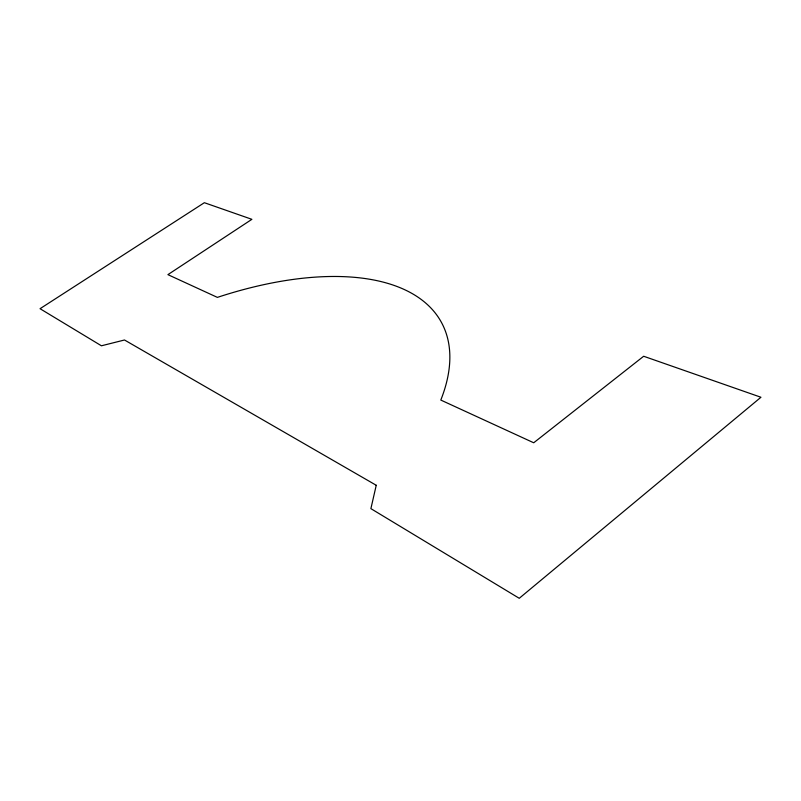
<?xml version="1.0" encoding="UTF-8"?>
<svg xmlns="http://www.w3.org/2000/svg" width="801" height="801" viewBox="0 0 801 801"><rect width="100%" height="100%" fill="white"/><g stroke="black" fill="none" stroke-linecap="round" stroke-linejoin="round"><path stroke-width="1.2" d="M376.24 485.276L370.893 508.635L519.248 598.297L760.95 397.256L643.664 356.255L533.716 442.773L440.8 400.059A280.7 136.14 -28.1 0 0 217.381 297.381L167.91 274.643L251.894 219.324L204.355 202.703L40.05 308.705L101.427 345.792L124.505 339.994L376.24 485.276"/></g></svg>
